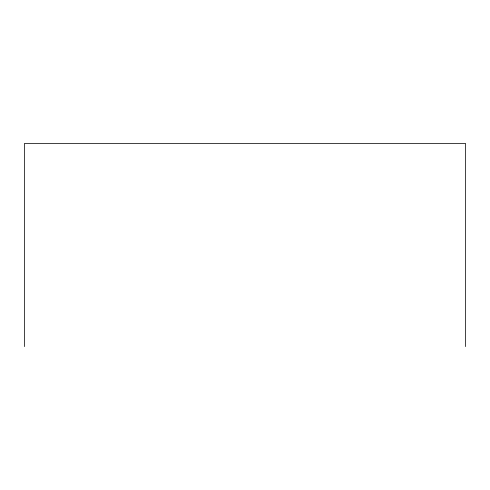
<?xml version="1.0" encoding="UTF-8"?>
<svg xmlns="http://www.w3.org/2000/svg" width="490" height="490" viewBox="0 0 490 490"><rect width="100%" height="100%" fill="white"/><g stroke="black" fill="none" stroke-linecap="round" stroke-linejoin="round"><path stroke-width="0.73" d="M465.5 346.589L465.5 143.411L24.5 143.411L24.5 346.589"/></g></svg>
